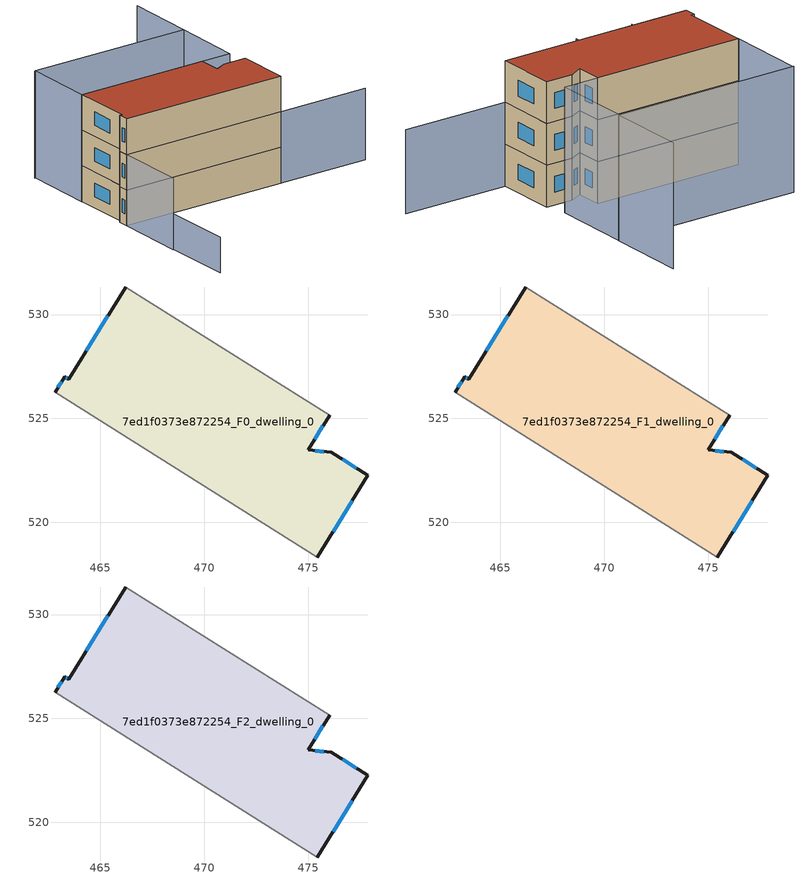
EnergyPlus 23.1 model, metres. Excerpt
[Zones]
7ed1f0373e872254_F0_dwelling_0
 floor ground (EU_floor_Construction): 476.03,525.16 475,523.48 476.1,523.37 477.88,522.27 475.44,518.33 462.81,526.26 463.27,527.01 463.47,526.89 466.21,531.33 z0
 wall outside (EU_wall_Construction): 466.21,531.33 463.47,526.89 463.27,527.01 462.81,526.26 / 475.44,518.33 477.88,522.27 476.1,523.37 475,523.48 476.03,525.16 z0:3
 wall adiabatic (EU_wall_Construction): 476.03,525.16 466.21,531.33 / 462.81,526.26 475.44,518.33 z0:3
 window (EU_Window_Construction): 463.13,526.78 462.96,526.5 / 463.41,526.92 463.33,526.97 / 465.36,529.94 464.33,528.27 / 475.32,524 475.71,524.64 / 475.76,523.4 475.34,523.45 / 477.32,522.61 476.65,523.03 / 476.2,519.56 477.12,521.04 z0.93:2.07
7ed1f0373e872254_F1_dwelling_0
 floor to 7ed1f0373e872254_F0_dwelling_0 (EU_floor_Construction): 476.03,525.16 475,523.48 476.1,523.37 477.88,522.27 475.44,518.33 462.81,526.26 463.27,527.01 463.47,526.89 466.21,531.33 z3
 wall outside (EU_wall_Construction): 466.21,531.33 463.47,526.89 463.27,527.01 462.81,526.26 / 475.44,518.33 477.88,522.27 476.1,523.37 475,523.48 476.03,525.16 z3:6
 wall adiabatic (EU_wall_Construction): 476.03,525.16 466.21,531.33 / 462.81,526.26 475.44,518.33 z3:6
 window (EU_Window_Construction): 463.13,526.78 462.96,526.5 / 463.41,526.92 463.33,526.97 / 465.36,529.94 464.33,528.27 / 475.32,524 475.71,524.64 / 475.76,523.4 475.34,523.45 / 477.32,522.61 476.65,523.03 / 476.2,519.56 477.12,521.04 z3.93:5.07
7ed1f0373e872254_F2_dwelling_0
 floor to 7ed1f0373e872254_F1_dwelling_0 (EU_floor_Construction): 476.03,525.16 475,523.48 476.1,523.37 477.88,522.27 475.44,518.33 462.81,526.26 463.27,527.01 463.47,526.89 466.21,531.33 z6
 wall outside (EU_wall_Construction): 466.21,531.33 463.47,526.89 463.27,527.01 462.81,526.26 / 475.44,518.33 477.88,522.27 476.1,523.37 475,523.48 476.03,525.16 z6:9
 wall adiabatic (EU_wall_Construction): 476.03,525.16 466.21,531.33 / 462.81,526.26 475.44,518.33 z6:9
 window (EU_Window_Construction): 463.13,526.78 462.96,526.5 / 463.41,526.92 463.33,526.97 / 465.36,529.94 464.33,528.27 / 475.32,524 475.71,524.64 / 475.76,523.4 475.34,523.45 / 477.32,522.61 476.65,523.03 / 476.2,519.56 477.12,521.04 z6.93:8.07
 roof outside (EU_roof_Construction): 475.44,518.33 477.88,522.27 476.1,523.37 475,523.48 476.03,525.16 466.21,531.33 463.47,526.89 463.27,527.01 462.81,526.26 z9
shading: 456.42,515.92 459.61,521.08 z0:3; 459.57,521.1 462.81,526.26 / 462.81,526.26 482.35,513.99 z0:6; 484.83,534.03 481.58,528.87 / 481.58,528.87 469.38,536.53 / 478.31,523.73 466.18,531.35 / 466.18,531.35 469.42,536.51 / 469.42,536.51 481.55,528.89 / 481.55,528.89 478.31,523.73 z0:9
[Building]
EU S2 Campaign: North Axis=0; Terrain=City; Solar Distribution=FullExterior
[Site:Location]
Montreal-Trudeau.Intl.AP: Latitude=45.4667; Longitude=-73.75; Time Zone=-5; Elevation=36
[SizingPeriod:WeatherFileDays]
AnnualSizingPeriod: Begin Month=1; Begin Day of Month=1; End Month=12; End Day of Month=31; Day of Week for Start Day=Monday; Use Weather File Daylight Saving Period=No; Use Weather File Rain and Snow Indicators=No
[MATERIAL]
EU_InternalMass_Material: Roughness=MediumRough; Thickness=0.1; Conductivity=1; Density=1800; Specific Heat=900; Thermal Absorptance=0.9; Solar Absorptance=0.7; Visible Absorptance=0.7
[MATERIAL:NOMASS] Roughness=MediumRough; Thermal Absorptance=0.9; Solar Absorptance=0.7; Visible Absorptance=0.7
Name | Thermal Resistance
EU_wall_NoMass; EU_floor_NoMass | 1.51479
EU_roof_NoMass | 2.84114
[WINDOWMATERIAL:SIMPLEGLAZINGSYSTEM]
EU_Window_SimpleGlazing: UFactor=3.53504; Solar Heat Gain Coefficient=0.8; Visible Transmittance=0.8
[CONSTRUCTION]
EU_wall_Construction: EU_wall_NoMass
EU_roof_Construction: EU_roof_NoMass
EU_floor_Construction: EU_floor_NoMass
EU_Window_Construction: EU_Window_SimpleGlazing
EU_InternalMass_Construction: EU_InternalMass_Material
[ZONE] Type=1; Multiplier=1; Ceiling Height=autocalculate; Floor Area=autocalculate; Part of Total Floor Area=Yes
Name | Volume
7ed1f0373e872254_F0_dwelling_0 | 254.66
7ed1f0373e872254_F1_dwelling_0; 7ed1f0373e872254_F2_dwelling_0 | 254.658
[INTERNALMASS] Construction=EU_InternalMass_Construction; Surface Area=84.8866
Name | Zone or ZoneList
7ed1f0373e872254_F0_dwelling_0_EU_InternalMass | 7ed1f0373e872254_F0_dwelling_0
7ed1f0373e872254_F1_dwelling_0_EU_InternalMass | 7ed1f0373e872254_F1_dwelling_0
7ed1f0373e872254_F2_dwelling_0_EU_InternalMass | 7ed1f0373e872254_F2_dwelling_0
[OTHEREQUIPMENT] Fuel Type=Electricity; Design Level Calculation Method=Watts/Area; Power per Zone Floor Area=1; Fraction Latent=0; Fraction Radiant=0; Fraction Lost=0; Carbon Dioxide Generation Rate=0; EndUse Subcategory=EU_Step8_InternalGains
Name | Zone or ZoneList or Space or SpaceList | Schedule
EU_Step8_InternalGain_7ed1f0373e872254_F0_dwelling_0_f000 | 7ed1f0373e872254_F0_dwelling_0 | EU_Step8_GainSchedule_7ed1f0373e872254_F0_dwelling_0_f000
EU_Step8_InternalGain_7ed1f0373e872254_F1_dwelling_0_f000 | 7ed1f0373e872254_F1_dwelling_0 | EU_Step8_GainSchedule_7ed1f0373e872254_F1_dwelling_0_f000
EU_Step8_InternalGain_7ed1f0373e872254_F2_dwelling_0_f000 | 7ed1f0373e872254_F2_dwelling_0 | EU_Step8_GainSchedule_7ed1f0373e872254_F2_dwelling_0_f000
[ZONEVENTILATION:DESIGNFLOWRATE] Schedule=EU_AlwaysOn; Design Flow Rate Calculation Method=AirChanges/Hour; Air Changes per Hour=0.775154; Ventilation Type=Natural; Fan Pressure Rise=0; Fan Total Efficiency=1; Constant Term Coefficient=1; Temperature Term Coefficient=0; Velocity Term Coefficient=0; Velocity Squared Term Coefficient=0; Minimum Indoor Temperature=-100; Maximum Indoor Temperature=100; Delta Temperature=-100; Minimum Outdoor Temperature=-100; Maximum Outdoor Temperature=100; Maximum Wind Speed=40
Name | Zone or ZoneList or Space or SpaceList
EU_ConstantAir_7ed1f0373e872254_F0_dwelling_0 | 7ed1f0373e872254_F0_dwelling_0
EU_ConstantAir_7ed1f0373e872254_F1_dwelling_0 | 7ed1f0373e872254_F1_dwelling_0
EU_ConstantAir_7ed1f0373e872254_F2_dwelling_0 | 7ed1f0373e872254_F2_dwelling_0
[HVACTEMPLATE:THERMOSTAT] Constant Heating Setpoint=20; Constant Cooling Setpoint=50
EU_HeatOnly_7ed1f0373e872254_F0_dwelling_0; EU_HeatOnly_7ed1f0373e872254_F1_dwelling_0; EU_HeatOnly_7ed1f0373e872254_F2_dwelling_0
[HVACTEMPLATE:ZONE:IDEALLOADSAIRSYSTEM] System Availability Schedule=EU_AlwaysOn; Maximum Heating Supply Air Temperature=50; Minimum Cooling Supply Air Temperature=13; Maximum Heating Supply Air Humidity Ratio=0.0156; Minimum Cooling Supply Air Humidity Ratio=0.0077; Heating Limit=NoLimit; Cooling Limit=NoLimit; Heating Availability Schedule=EU_AlwaysOn; Cooling Availability Schedule=EU_CoolingOff; Dehumidification Control Type=ConstantSensibleHeatRatio; Cooling Sensible Heat Ratio=0.7; Dehumidification Setpoint=60; Humidification Control Type=None; Humidification Setpoint=30; Outdoor Air Method=None; Outdoor Air Flow Rate per Person=0.00944; Outdoor Air Flow Rate per Zone Floor Area=0; Outdoor Air Flow Rate per Zone=0; Demand Controlled Ventilation Type=None; Outdoor Air Economizer Type=NoEconomizer; Heat Recovery Type=None; Sensible Heat Recovery Effectiveness=0.7; Latent Heat Recovery Effectiveness=0.65
Name | Template Thermostat
7ed1f0373e872254_F0_dwelling_0 | EU_HeatOnly_7ed1f0373e872254_F0_dwelling_0
7ed1f0373e872254_F1_dwelling_0 | EU_HeatOnly_7ed1f0373e872254_F1_dwelling_0
7ed1f0373e872254_F2_dwelling_0 | EU_HeatOnly_7ed1f0373e872254_F2_dwelling_0
[SIZING:ZONE] Zone Cooling Design Supply Air Temperature Input Method=SupplyAirTemperature; Zone Cooling Design Supply Air Temperature=13; Zone Heating Design Supply Air Temperature Input Method=SupplyAirTemperature; Zone Heating Design Supply Air Temperature=50; Zone Cooling Design Supply Air Humidity Ratio=0.008; Zone Heating Design Supply Air Humidity Ratio=0.008; Cooling Design Air Flow Method=DesignDay; Cooling Design Air Flow Rate=0; Cooling Minimum Air Flow per Zone Floor Area=0.000762; Cooling Minimum Air Flow=0; Cooling Minimum Air Flow Fraction=0.2; Heating Design Air Flow Method=DesignDay; Heating Design Air Flow Rate=0; Heating Maximum Air Flow per Zone Floor Area=0.002032; Heating Maximum Air Flow=0.141576; Heating Maximum Air Flow Fraction=0.3; Account for Dedicated Outdoor Air System=No; Dedicated Outdoor Air System Control Strategy=NeutralSupplyAir; Dedicated Outdoor Air Low Setpoint Temperature for Design=autosize; Dedicated Outdoor Air High Setpoint Temperature for Design=autosize; Zone Load Sizing Method=Sensible Load Only No Latent Load; Zone Latent Cooling Design Supply Air Humidity Ratio Input Method=HumidityRatioDifference; Zone Cooling Design Supply Air Humidity Ratio Difference=0.005; Zone Latent Heating Design Supply Air Humidity Ratio Input Method=HumidityRatioDifference; Zone Humidification Design Supply Air Humidity Ratio Difference=0.005
7ed1f0373e872254_F0_dwelling_0; 7ed1f0373e872254_F1_dwelling_0; 7ed1f0373e872254_F2_dwelling_0
[SCHEDULE:CONSTANT]
Name | Hourly Value
EU_AlwaysOn | 1
EU_CoolingOff | 0
[SCHEDULE:FILE] Column Number=1; Rows to Skip at Top=0; Number of Hours of Data=8760; Column Separator=Comma; Interpolate to Timestep=No; Minutes per Item=60; Adjust Schedule for Daylight Savings=Yes
Name | File
EU_Step8_GainSchedule_7ed1f0373e872254_F0_dwelling_0_f000 | ../../schedules/7ed1f0373e872254/7ed1f0373e872254_F0_dwelling_0_f000_gain.csv
EU_Step8_GainSchedule_7ed1f0373e872254_F1_dwelling_0_f000 | ../../schedules/7ed1f0373e872254/7ed1f0373e872254_F1_dwelling_0_f000_gain.csv
EU_Step8_GainSchedule_7ed1f0373e872254_F2_dwelling_0_f000 | ../../schedules/7ed1f0373e872254/7ed1f0373e872254_F2_dwelling_0_f000_gain.csv
